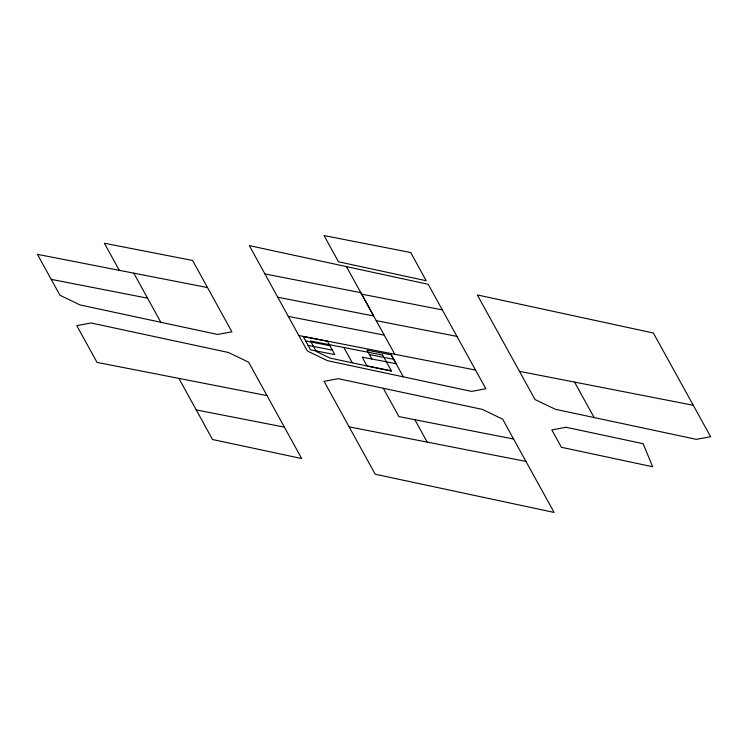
<?xml version="1.0" encoding="UTF-8"?>
<svg xmlns="http://www.w3.org/2000/svg" width="748" height="748" viewBox="0 0 748 748"><rect width="100%" height="100%" fill="white"/><g stroke="black" fill="none" stroke-linecap="round" stroke-linejoin="round"><path stroke-width="1.12" d="M264.923 273.936L360.817 292.664L373.654 315.965L277.751 297.236M361.639 294.151L442.33 309.896M207.514 287.559L37.4 254.329L59.99 295.264L80.167 304.969L217.603 334.468L231.899 331.832L192.591 260.463L104.365 243.24L119.315 270.337M376.235 320.649L456.944 336.394M288.307 316.395L384.238 335.123L394.794 354.29M51.21 279.359L147.571 298.181M519.467 371.345L693.256 405.276M298.835 335.543L307.353 350.99L327.559 360.695L471.577 391.4L485.835 388.745L428.202 284.296L249.327 245.606L298.835 335.543L475.513 370.054M305.67 340.957L329.924 345.698M369.419 354.552L393.663 359.292M308.12 345.398L332.364 350.139M391.307 370.718L367.062 365.978L362.172 357.105L396.113 363.734L391.223 354.851L366.969 350.12L371.859 358.993M513.586 439.029L502.619 419.114L482.367 409.408L338.33 378.684L324.071 381.34L375.234 474.241L554.109 512.427L513.586 439.029L398.918 416.599L383.285 388.268M267.027 395.617L97.034 362.397L76.773 325.632L91.041 322.977L228.402 352.476L248.617 362.182L301.659 458.533L212.507 439.506L178.903 378.404M349.12 426.865L525.956 461.404M196.219 409.913L284.362 427.136M574.548 382.097L594.118 417.552M346.446 266.615L384.238 335.123M414.841 419.703L427.192 442.115M343.902 347.521L352.345 362.836M133.78 273.16L160.839 322.285M390.503 353.449L403.34 376.852M566.086 427.267L551.828 429.922L561.421 447.295L652.658 466.752L643.177 443.714L566.086 427.267M710.6 436.701L696.341 439.356L555.287 409.259L535.035 399.554L477.308 294.936L653.369 333.01L710.6 436.701M410.68 252.515L324.062 235.573L338.461 261.763L426.229 280.743L410.68 252.515M327.474 341.266L303.23 336.525L310.56 349.84L334.814 354.58L327.474 341.266M382.705 355.094L310.495 340.985L316.273 351.466L330.046 358.086L391.578 371.204L382.705 355.094"/></g></svg>
